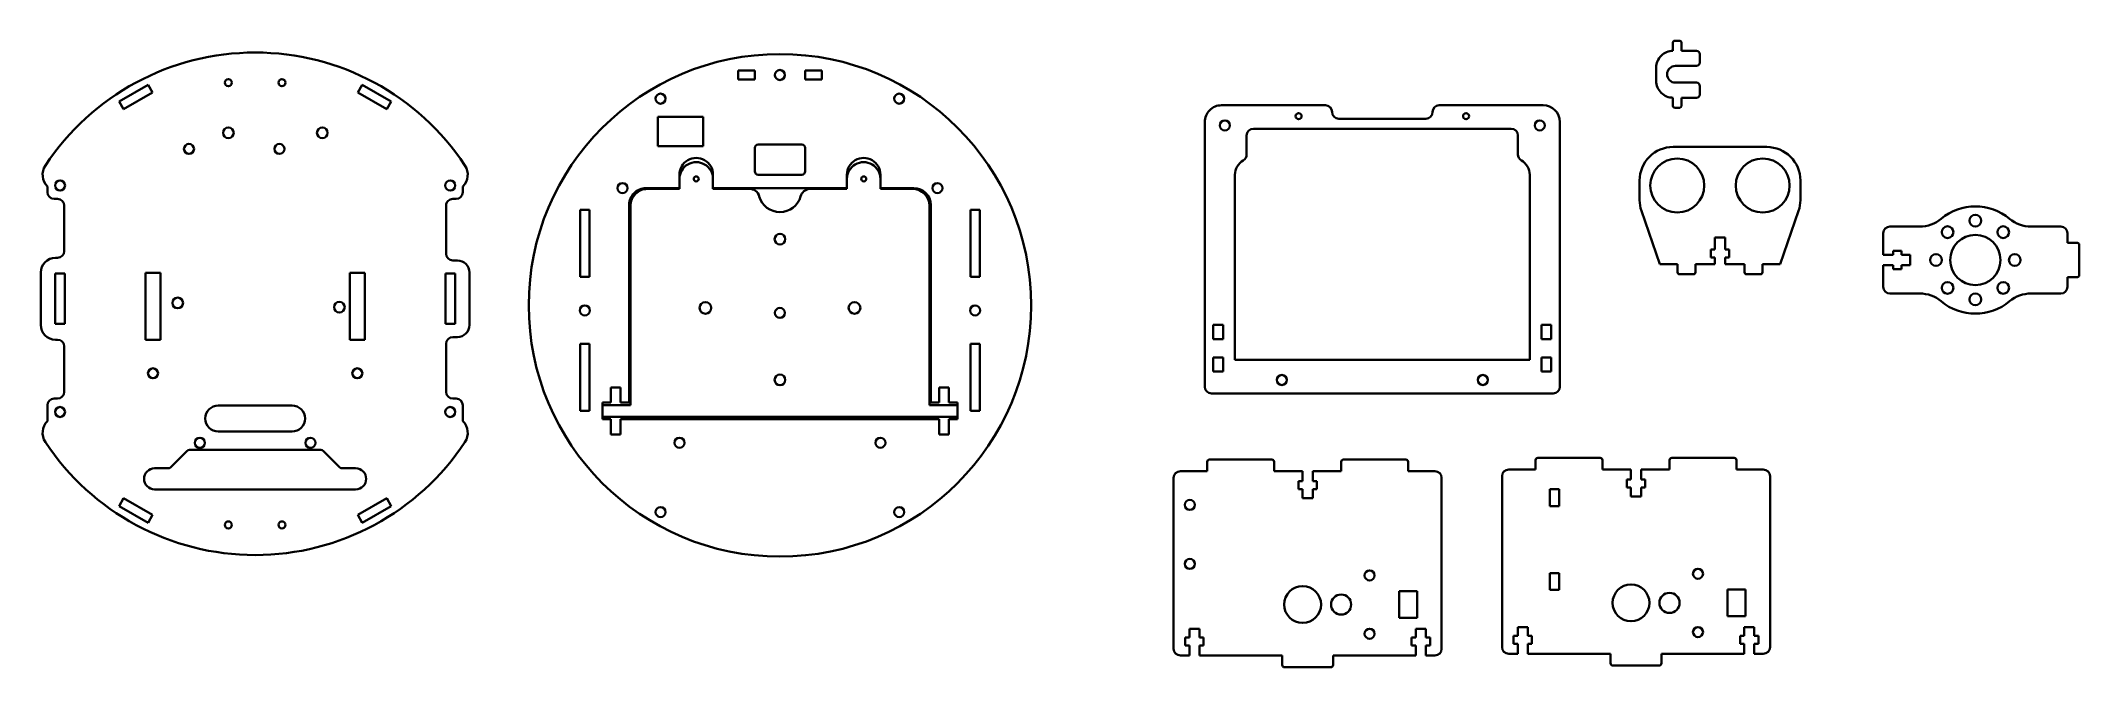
# Model space of a CAD drawing. Extents: x 12 to 620, y 395 to 582.
import ezdxf

# ---------------------------------------------------------------- set-up
doc = ezdxf.new("R2010")
doc.units = 0

msp = doc.modelspace()

# ---------------------------------------------------------------- linework, layer by layer
at = {"color": 7, "lineweight": 35, "ltscale": 0.0625}
for p, q in [((498.92, 581.29), (498.92, 578.79)), ((501.42, 578.79), (501.42, 581.29)), ((506.92, 575.29), (506.92, 577.79)), ((506.92, 565.79), (506.92, 568.29)), ((498.92, 564.79), (498.92, 562.29)), ((501.42, 562.29), (501.42, 564.79))]:
    msp.add_line(p, q, dxfattribs=at)
at = {"color": 7, "lineweight": 35, "ltscale": 0.0375}
for p, q in [((500.92, 581.79), (499.42, 581.79)), ((499.42, 561.79), (500.92, 561.79))]:
    msp.add_line(p, q, dxfattribs=at)
at = {"color": 7, "lineweight": 35, "ltscale": 0.1125}
for p, q in [((505.92, 578.79), (501.42, 578.79)), ((501.42, 564.79), (505.92, 564.79)), ((47.42, 512.54), (42.92, 512.54)), ((108.42, 512.54), (103.92, 512.54)), ((42.92, 492.54), (47.42, 492.54)), ((103.92, 492.54), (108.42, 492.54)), ((181.88, 478.32), (181.88, 473.82)), ((184.78, 473.82), (184.78, 478.32)), ((279.88, 478.32), (279.88, 473.82)), ((282.78, 473.82), (282.78, 478.32)), ((181.88, 468.82), (181.88, 464.32)), ((184.78, 464.32), (184.78, 468.82)), ((279.88, 468.82), (279.88, 464.32)), ((282.78, 464.32), (282.78, 468.82))]:
    msp.add_line(p, q, dxfattribs=at)
at = {"color": 7, "lineweight": 35, "ltscale": 0.06875}
for p, q in [((219.83, 572.94), (219.83, 570.19)), ((224.83, 570.19), (224.83, 572.94)), ((239.83, 572.94), (239.83, 570.19)), ((244.83, 570.19), (244.83, 572.94))]:
    msp.add_line(p, q, dxfattribs=at)
at = {"color": 7, "lineweight": 35, "ltscale": 0.125}
for p, q in [((224.83, 572.94), (219.83, 572.94)), ((244.83, 572.94), (239.83, 572.94)), ((219.83, 570.19), (224.83, 570.19)), ((239.83, 570.19), (244.83, 570.19)), ((285.33, 468.82), (285.33, 473.82)), ((462.19, 447.92), (462.19, 442.92)), ((464.99, 442.92), (464.99, 447.92)), ((462.19, 422.92), (462.19, 417.92)), ((464.99, 417.92), (464.99, 422.92))]:
    msp.add_line(p, q, dxfattribs=at)
at = {"color": 7, "lineweight": 35, "ltscale": 0.1}
for p, q in [((493.92, 573.79), (493.92, 569.79)), ((212.33, 537.82), (212.33, 541.82)), ((262.33, 537.82), (262.33, 541.82))]:
    msp.add_line(p, q, dxfattribs=at)
at = {"color": 7, "lineweight": 35, "ltscale": 0.15625}
for p, q in [((499.67, 574.29), (505.92, 574.29)), ((505.92, 569.29), (499.67, 569.29))]:
    msp.add_line(p, q, dxfattribs=at)
at = {"color": 7, "lineweight": 35, "ltscale": 0.25}
for p, q in [((43.7, 568.67), (35.04, 563.67)), ((36.39, 561.33), (45.05, 566.33)), ((106.29, 566.33), (114.95, 561.33)), ((116.3, 563.67), (107.64, 568.67)), ((202.33, 537.82), (192.33, 537.82)), ((272.33, 537.82), (262.33, 537.82)), ((45.05, 440.26), (36.39, 445.26)), ((114.95, 445.26), (106.29, 440.26)), ((35.04, 442.92), (43.7, 437.92)), ((107.64, 437.92), (116.3, 442.92))]:
    msp.add_line(p, q, dxfattribs=at)
at = {"color": 7, "lineweight": 35, "ltscale": 0.0675}
for p, q in [((45.05, 566.33), (43.7, 568.67)), ((107.64, 568.67), (106.29, 566.33)), ((35.04, 563.67), (36.39, 561.33)), ((114.95, 561.33), (116.3, 563.67)), ((36.39, 445.26), (35.04, 442.92)), ((116.3, 442.92), (114.95, 445.26)), ((43.7, 437.92), (45.05, 440.26)), ((106.29, 440.26), (107.64, 437.92)), ((351.86, 398.31), (354.56, 398.31)), ((425.16, 398.31), (427.86, 398.31)), ((449.88, 398.81), (452.58, 398.81)), ((523.18, 398.81), (525.88, 398.81))]:
    msp.add_line(p, q, dxfattribs=at)
at = {"color": 7, "lineweight": 35}
for p, q in [((395.15, 562.54), (364.15, 562.54)), ((460.15, 562.54), (429.15, 562.54)), ((359.15, 557.54), (359.15, 478.54)), ((450.65, 555.54), (373.65, 555.54)), ((425.15, 558.54), (399.15, 558.54)), ((465.15, 478.54), (465.15, 557.54)), ((526.95, 550.09), (498.95, 550.09)), ((368.15, 541.77), (368.15, 486.54)), ((456.15, 486.54), (456.15, 541.77)), ((252.33, 537.82), (212.33, 537.82)), ((187.33, 532.82), (187.33, 473.82)), ((187.73, 532.57), (187.73, 473.07)), ((276.93, 473.07), (276.93, 532.57)), ((277.33, 473.82), (277.33, 532.82)), ((42.92, 512.54), (42.92, 492.54)), ((47.42, 492.54), (47.42, 512.54)), ((103.92, 512.54), (103.92, 492.54)), ((108.42, 492.54), (108.42, 512.54)), ((172.68, 471.32), (172.68, 491.32)), ((175.48, 491.32), (175.48, 471.32)), ((289.18, 471.32), (289.18, 491.32)), ((291.98, 491.32), (291.98, 471.32)), ((368.15, 486.54), (456.15, 486.54)), ((361.15, 476.54), (463.15, 476.54)), ((86.67, 472.94), (64.67, 472.94)), ((179.33, 469.57), (285.33, 469.57)), ((184.78, 468.82), (279.88, 468.82)), ((64.67, 465.14), (86.67, 465.14)), ((95.26, 459.69), (56.08, 459.69)), ((349.86, 400.31), (349.86, 451.31)), ((429.86, 400.31), (429.86, 451.31)), ((447.88, 400.81), (447.88, 451.81)), ((527.88, 400.81), (527.88, 451.81)), ((45.67, 447.89), (105.67, 447.89)), ((357.56, 398.31), (382.26, 398.31)), ((397.46, 398.31), (422.16, 398.31)), ((455.58, 398.81), (480.28, 398.81)), ((495.48, 398.81), (520.18, 398.81))]:
    msp.add_line(p, q, dxfattribs=at)
at = {"color": 7, "lineweight": 35, "ltscale": 0.3375}
for p, q in [((209.36, 559.05), (195.86, 559.05)), ((195.86, 550.35), (209.36, 550.35))]:
    msp.add_line(p, q, dxfattribs=at)
at = {"color": 7, "lineweight": 35, "ltscale": 0.2175}
for p, q in [((195.86, 559.05), (195.86, 550.35)), ((209.36, 550.35), (209.36, 559.05))]:
    msp.add_line(p, q, dxfattribs=at)
at = {"color": 7, "lineweight": 35, "ltscale": 0.175}
for p, q in [((224.83, 549.82), (224.83, 542.82)), ((239.83, 542.82), (239.83, 549.82))]:
    msp.add_line(p, q, dxfattribs=at)
at = {"color": 7, "lineweight": 35, "ltscale": 0.325}
for p, q in [((238.83, 550.82), (225.83, 550.82)), ((225.83, 541.82), (238.83, 541.82))]:
    msp.add_line(p, q, dxfattribs=at)
at = {"color": 7, "lineweight": 35, "ltscale": 0.142688}
for p, q in [((371.65, 553.54), (371.65, 547.83)), ((452.65, 547.83), (452.65, 553.54))]:
    msp.add_line(p, q, dxfattribs=at)
at = {"color": 7, "lineweight": 35, "ltscale": 0.031235}
for p, q in [((202.33, 541.82), (202.33, 540.57)), ((252.33, 541.82), (252.33, 540.57))]:
    msp.add_line(p, q, dxfattribs=at)
at = {"color": 7, "lineweight": 35, "ltscale": 0.0425}
for p, q in [((13.67, 538.29), (13.67, 536.59)), ((137.67, 536.59), (137.67, 538.29))]:
    msp.add_line(p, q, dxfattribs=at)
at = {"color": 7, "lineweight": 35, "ltscale": 0.24}
for p, q in [((202.33, 537.57), (192.73, 537.57)), ((271.93, 537.57), (262.33, 537.57))]:
    msp.add_line(p, q, dxfattribs=at)
at = {"color": 7, "lineweight": 35, "ltscale": 0.075}
for p, q in [((202.33, 540.57), (202.33, 537.57)), ((212.33, 537.57), (212.33, 540.57)), ((252.33, 537.57), (252.33, 540.57)), ((262.33, 540.57), (262.33, 537.57)), ((514.45, 523.09), (511.45, 523.09)), ((561.69, 517.85), (564.69, 517.85)), ((569.69, 514.85), (569.69, 517.85)), ((616.69, 521.45), (619.69, 521.45)), ((561.69, 514.85), (564.69, 514.85)), ((619.69, 511.25), (616.69, 511.25)), ((388.36, 453.31), (388.36, 450.31)), ((391.36, 450.31), (391.36, 453.31)), ((486.38, 453.81), (486.38, 450.81)), ((489.38, 450.81), (489.38, 453.81)), ((388.36, 445.31), (391.36, 445.31)), ((486.38, 445.81), (489.38, 445.81)), ((354.56, 406.31), (357.56, 406.31)), ((422.16, 406.31), (425.16, 406.31)), ((452.58, 406.81), (455.58, 406.81)), ((452.58, 398.81), (452.58, 401.81)), ((455.58, 398.81), (455.58, 401.81)), ((520.18, 406.81), (523.18, 406.81)), ((520.18, 398.81), (520.18, 401.81)), ((523.18, 398.81), (523.18, 401.81)), ((354.56, 398.31), (354.56, 401.31)), ((357.56, 398.31), (357.56, 401.31)), ((422.16, 398.31), (422.16, 401.31)), ((425.16, 398.31), (425.16, 401.31))]:
    msp.add_line(p, q, dxfattribs=at)
at = {"color": 7, "lineweight": 35, "ltscale": 0.269279}
msp.add_line((223.1, 537.57), (212.33, 537.57), dxfattribs=at)
at = {"color": 7, "lineweight": 35, "ltscale": 0.000269541}
msp.add_line((223.09, 537.56), (223.1, 537.57), dxfattribs=at)
at = {"color": 7, "lineweight": 35, "ltscale": 0.269254}
msp.add_line((252.33, 537.57), (241.56, 537.57), dxfattribs=at)
at = {"color": 7, "lineweight": 35, "ltscale": 0.000248209}
msp.add_line((241.56, 537.57), (241.56, 537.56), dxfattribs=at)
at = {"color": 7, "lineweight": 35, "ltscale": 0.145833}
for p, q in [((488.95, 540.09), (488.95, 534.26)), ((536.95, 534.26), (536.95, 540.09))]:
    msp.add_line(p, q, dxfattribs=at)
at = {"color": 7, "lineweight": 35, "ltscale": 0.025}
for p, q in [((15.67, 534.59), (16.67, 534.59)), ((134.67, 534.59), (135.67, 534.59)), ((16.67, 474.99), (15.67, 474.99)), ((135.67, 474.99), (134.67, 474.99))]:
    msp.add_line(p, q, dxfattribs=at)
at = {"color": 7, "lineweight": 35, "ltscale": 0.339445}
msp.add_line((18.67, 532.59), (18.67, 519.01), dxfattribs=at)
at = {"color": 7, "lineweight": 35, "ltscale": 0.35894}
for p, q in [((132.67, 518.24), (132.67, 532.59)), ((132.67, 476.99), (132.67, 491.35))]:
    msp.add_line(p, q, dxfattribs=at)
at = {"color": 7, "lineweight": 35, "ltscale": 0.499999}
for p, q in [((172.68, 531.32), (172.68, 511.32)), ((175.48, 511.32), (175.48, 531.32)), ((289.18, 531.32), (289.18, 511.32)), ((291.98, 511.32), (291.98, 531.32))]:
    msp.add_line(p, q, dxfattribs=at)
at = {"color": 7, "lineweight": 35, "ltscale": 0.07}
for p, q in [((175.48, 531.32), (172.68, 531.32)), ((291.98, 531.32), (289.18, 531.32)), ((172.68, 511.32), (175.48, 511.32)), ((289.18, 511.32), (291.98, 511.32)), ((175.48, 491.32), (172.68, 491.32)), ((291.98, 491.32), (289.18, 491.32)), ((172.68, 471.32), (175.48, 471.32)), ((289.18, 471.32), (291.98, 471.32)), ((457.88, 456.61), (457.88, 453.81)), ((477.88, 453.81), (477.88, 456.61)), ((497.88, 456.61), (497.88, 453.81)), ((517.88, 453.81), (517.88, 456.61)), ((359.86, 456.11), (359.86, 453.31)), ((379.86, 453.31), (379.86, 456.11)), ((399.86, 456.11), (399.86, 453.31)), ((419.86, 453.31), (419.86, 456.11)), ((464.99, 447.92), (462.19, 447.92)), ((462.19, 442.92), (464.99, 442.92)), ((464.99, 422.92), (462.19, 422.92)), ((462.19, 417.92), (464.99, 417.92)), ((382.26, 398.31), (382.26, 395.51)), ((397.46, 398.31), (397.46, 395.51)), ((480.28, 398.81), (480.28, 396.01)), ((495.48, 398.81), (495.48, 396.01))]:
    msp.add_line(p, q, dxfattribs=at)
at = {"color": 7, "lineweight": 35, "ltscale": 0.420833}
for p, q in [((494.95, 515.09), (489.5, 531.02)), ((536.41, 531.02), (530.95, 515.09))]:
    msp.add_line(p, q, dxfattribs=at)
at = {"color": 7, "lineweight": 35, "ltscale": 0.1625}
for p, q in [((561.69, 524.35), (561.69, 517.85)), ((561.69, 514.85), (561.69, 508.35))]:
    msp.add_line(p, q, dxfattribs=at)
at = {"color": 7, "lineweight": 35, "ltscale": 0.222169}
for p, q in [((572.58, 526.35), (563.69, 526.35)), ((614.69, 526.35), (605.8, 526.35)), ((563.69, 506.35), (572.58, 506.35)), ((605.8, 506.35), (614.69, 506.35))]:
    msp.add_line(p, q, dxfattribs=at)
at = {"color": 7, "lineweight": 35, "ltscale": 0.072501}
for p, q in [((616.69, 521.45), (616.69, 524.35)), ((364.6, 497.04), (361.7, 497.04)), ((462.6, 497.04), (459.7, 497.04)), ((361.7, 492.74), (364.6, 492.74)), ((364.6, 487.24), (361.7, 487.24)), ((459.7, 492.74), (462.6, 492.74)), ((462.6, 487.24), (459.7, 487.24)), ((361.7, 483.04), (364.6, 483.04)), ((459.7, 483.04), (462.6, 483.04)), ((282.78, 478.32), (279.88, 478.32)), ((279.88, 464.32), (282.78, 464.32))]:
    msp.add_line(p, q, dxfattribs=at)
at = {"color": 7, "lineweight": 35, "ltscale": 0.060001}
for p, q in [((510.25, 519.49), (510.25, 517.09)), ((515.65, 519.49), (515.65, 517.09)), ((564.69, 519.05), (567.09, 519.05)), ((500.3, 512.69), (500.3, 515.09)), ((505.6, 515.09), (505.6, 512.69)), ((520.3, 512.69), (520.3, 515.09)), ((525.6, 515.09), (525.6, 512.69)), ((564.69, 513.65), (567.09, 513.65)), ((485.13, 448.41), (485.13, 450.81)), ((490.63, 450.81), (490.63, 448.41)), ((353.31, 401.31), (353.31, 403.71)), ((358.81, 401.31), (358.81, 403.71)), ((420.91, 401.31), (420.91, 403.71)), ((426.41, 401.31), (426.41, 403.71))]:
    msp.add_line(p, q, dxfattribs=at)
at = {"color": 7, "lineweight": 35, "ltscale": 0.03}
for p, q in [((511.45, 519.49), (510.25, 519.49)), ((515.65, 519.49), (514.45, 519.49)), ((564.69, 517.85), (564.69, 519.05)), ((567.09, 517.85), (567.09, 519.05)), ((511.45, 517.09), (510.25, 517.09)), ((515.65, 517.09), (514.45, 517.09)), ((564.69, 513.65), (564.69, 514.85)), ((567.09, 513.65), (567.09, 514.85))]:
    msp.add_line(p, q, dxfattribs=at)
at = {"color": 7, "lineweight": 35, "ltscale": 0.089999}
for p, q in [((511.45, 523.09), (511.45, 519.49)), ((514.45, 523.09), (514.45, 519.49))]:
    msp.add_line(p, q, dxfattribs=at)
at = {"color": 7, "lineweight": 35, "ltscale": 0.064999}
for p, q in [((567.09, 517.85), (569.69, 517.85)), ((567.09, 514.85), (569.69, 514.85)), ((486.38, 448.41), (486.38, 445.81)), ((489.38, 445.81), (489.38, 448.41)), ((354.56, 403.71), (354.56, 406.31)), ((357.56, 403.71), (357.56, 406.31)), ((422.16, 403.71), (422.16, 406.31)), ((425.16, 403.71), (425.16, 406.31))]:
    msp.add_line(p, q, dxfattribs=at)
at = {"color": 7, "lineweight": 35, "ltscale": 0.23}
msp.add_line((620.19, 520.95), (620.19, 511.75), dxfattribs=at)
at = {"color": 7, "lineweight": 35, "ltscale": 0.39}
for p, q in [((11.67, 512.59), (11.67, 496.99)), ((139.67, 496.99), (139.67, 512.59))]:
    msp.add_line(p, q, dxfattribs=at)
at = {"color": 7, "lineweight": 35, "ltscale": 0.375001}
for p, q in [((15.97, 512.29), (15.97, 497.29)), ((18.87, 497.29), (18.87, 512.29)), ((132.47, 512.29), (132.47, 497.29)), ((135.37, 497.29), (135.37, 512.29))]:
    msp.add_line(p, q, dxfattribs=at)
at = {"color": 7, "lineweight": 35, "ltscale": 0.0725}
for p, q in [((18.87, 512.29), (15.97, 512.29)), ((135.37, 512.29), (132.47, 512.29)), ((616.69, 508.35), (616.69, 511.25)), ((15.97, 497.29), (18.87, 497.29)), ((132.47, 497.29), (135.37, 497.29)), ((184.78, 478.32), (181.88, 478.32)), ((181.88, 464.32), (184.78, 464.32))]:
    msp.add_line(p, q, dxfattribs=at)
at = {"color": 7, "lineweight": 35, "ltscale": 0.014445}
msp.add_line((16.67, 517.02), (16.09, 517.02), dxfattribs=at)
at = {"color": 7, "lineweight": 35, "ltscale": 0.03394}
for p, q in [((136.03, 516.24), (134.67, 516.24)), ((134.67, 493.35), (136.03, 493.35))]:
    msp.add_line(p, q, dxfattribs=at)
at = {"color": 7, "lineweight": 35, "ltscale": 0.13375}
msp.add_line((494.95, 515.09), (500.3, 515.09), dxfattribs=at)
at = {"color": 7, "lineweight": 35, "ltscale": 0.102499}
for p, q in [((505, 512.09), (500.9, 512.09)), ((525, 512.09), (520.9, 512.09))]:
    msp.add_line(p, q, dxfattribs=at)
at = {"color": 7, "lineweight": 35, "ltscale": 0.14625}
msp.add_line((505.6, 515.09), (511.45, 515.09), dxfattribs=at)
at = {"color": 7, "lineweight": 35, "ltscale": 0.05}
for p, q in [((511.45, 517.09), (511.45, 515.09)), ((514.45, 517.09), (514.45, 515.09))]:
    msp.add_line(p, q, dxfattribs=at)
at = {"color": 7, "lineweight": 35, "ltscale": 0.146249}
msp.add_line((514.45, 515.09), (520.3, 515.09), dxfattribs=at)
at = {"color": 7, "lineweight": 35, "ltscale": 0.133749}
msp.add_line((525.6, 515.09), (530.95, 515.09), dxfattribs=at)
at = {"color": 7, "lineweight": 35, "ltscale": 0.1075}
for p, q in [((361.7, 497.04), (361.7, 492.74)), ((364.6, 492.74), (364.6, 497.04)), ((459.7, 497.04), (459.7, 492.74)), ((462.6, 492.74), (462.6, 497.04))]:
    msp.add_line(p, q, dxfattribs=at)
at = {"color": 7, "lineweight": 35, "ltscale": 0.014441}
msp.add_line((16.09, 492.57), (16.67, 492.57), dxfattribs=at)
at = {"color": 7, "lineweight": 35, "ltscale": 0.339441}
msp.add_line((18.67, 490.57), (18.67, 476.99), dxfattribs=at)
at = {"color": 7, "lineweight": 35, "ltscale": 0.105}
for p, q in [((361.7, 487.24), (361.7, 483.04)), ((364.6, 483.04), (364.6, 487.24)), ((459.7, 487.24), (459.7, 483.04)), ((462.6, 483.04), (462.6, 487.24))]:
    msp.add_line(p, q, dxfattribs=at)
at = {"color": 7, "lineweight": 35, "ltscale": 0.1175}
for p, q in [((13.67, 472.99), (13.67, 468.29)), ((137.67, 468.29), (137.67, 472.99))]:
    msp.add_line(p, q, dxfattribs=at)
at = {"color": 7, "lineweight": 35, "ltscale": 0.01875}
for p, q in [((179.33, 473.82), (179.33, 473.07)), ((179.33, 469.57), (179.33, 468.82))]:
    msp.add_line(p, q, dxfattribs=at)
at = {"color": 7, "lineweight": 35, "ltscale": 0.06375}
for p, q in [((181.88, 473.82), (179.33, 473.82)), ((179.33, 468.82), (181.88, 468.82)), ((187.33, 473.82), (184.78, 473.82)), ((279.88, 473.82), (277.33, 473.82)), ((285.33, 473.82), (282.78, 473.82)), ((282.78, 468.82), (285.33, 468.82))]:
    msp.add_line(p, q, dxfattribs=at)
at = {"color": 7, "lineweight": 35, "ltscale": 0.0875}
for p, q in [((179.33, 473.07), (179.33, 469.57)), ((285.33, 469.57), (285.33, 473.07))]:
    msp.add_line(p, q, dxfattribs=at)
at = {"color": 7, "lineweight": 35, "ltscale": 0.21}
for p, q in [((187.73, 473.07), (179.33, 473.07)), ((285.33, 473.07), (276.93, 473.07))]:
    msp.add_line(p, q, dxfattribs=at)
at = {"color": 7, "lineweight": 35, "ltscale": 0.173744}
for p, q in [((55.38, 459.4), (50.46, 454.49)), ((100.88, 454.49), (95.96, 459.4))]:
    msp.add_line(p, q, dxfattribs=at)
at = {"color": 7, "lineweight": 35, "ltscale": 0.465}
for p, q in [((379.16, 456.81), (360.56, 456.81)), ((477.18, 457.31), (458.58, 457.31))]:
    msp.add_line(p, q, dxfattribs=at)
at = {"color": 7, "lineweight": 35, "ltscale": 0.464999}
for p, q in [((419.16, 456.81), (400.56, 456.81)), ((517.18, 457.31), (498.58, 457.31))]:
    msp.add_line(p, q, dxfattribs=at)
at = {"color": 7, "lineweight": 35, "ltscale": 0.102145}
for p, q in [((49.76, 454.19), (45.67, 454.19)), ((105.67, 454.19), (101.58, 454.19))]:
    msp.add_line(p, q, dxfattribs=at)
at = {"color": 7, "lineweight": 35, "ltscale": 0.2}
for p, q in [((359.86, 453.31), (351.86, 453.31)), ((427.86, 453.31), (419.86, 453.31)), ((457.88, 453.81), (449.88, 453.81)), ((525.88, 453.81), (517.88, 453.81))]:
    msp.add_line(p, q, dxfattribs=at)
at = {"color": 7, "lineweight": 35, "ltscale": 0.2125}
for p, q in [((388.36, 453.31), (379.86, 453.31)), ((399.86, 453.31), (391.36, 453.31)), ((486.38, 453.81), (477.88, 453.81)), ((497.88, 453.81), (489.38, 453.81))]:
    msp.add_line(p, q, dxfattribs=at)
at = {"color": 7, "lineweight": 35, "ltscale": 0.059999}
for p, q in [((387.11, 450.31), (387.11, 447.91)), ((392.61, 447.91), (392.61, 450.31))]:
    msp.add_line(p, q, dxfattribs=at)
at = {"color": 7, "lineweight": 35, "ltscale": 0.03125}
for p, q in [((388.36, 450.31), (387.11, 450.31)), ((392.61, 450.31), (391.36, 450.31)), ((485.13, 450.81), (486.38, 450.81)), ((490.63, 450.81), (489.38, 450.81)), ((387.11, 447.91), (388.36, 447.91)), ((391.36, 447.91), (392.61, 447.91)), ((485.13, 448.41), (486.38, 448.41)), ((490.63, 448.41), (489.38, 448.41)), ((353.31, 403.71), (354.56, 403.71)), ((357.56, 403.71), (358.81, 403.71)), ((420.91, 403.71), (422.16, 403.71)), ((425.16, 403.71), (426.41, 403.71)), ((451.33, 404.21), (452.58, 404.21)), ((451.33, 401.81), (452.58, 401.81)), ((455.58, 404.21), (456.83, 404.21)), ((455.58, 401.81), (456.83, 401.81)), ((518.93, 404.21), (520.18, 404.21)), ((518.93, 401.81), (520.18, 401.81)), ((523.18, 404.21), (524.43, 404.21)), ((523.18, 401.81), (524.43, 401.81)), ((353.31, 401.31), (354.56, 401.31)), ((357.56, 401.31), (358.81, 401.31)), ((420.91, 401.31), (422.16, 401.31)), ((425.16, 401.31), (426.41, 401.31))]:
    msp.add_line(p, q, dxfattribs=at)
at = {"color": 7, "lineweight": 35, "ltscale": 0.065001}
for p, q in [((388.36, 447.91), (388.36, 445.31)), ((391.36, 445.31), (391.36, 447.91))]:
    msp.add_line(p, q, dxfattribs=at)
at = {"color": 7, "lineweight": 35, "ltscale": 0.132922}
for p, q in [((422.52, 417.48), (417.21, 417.48)), ((515.22, 417.98), (520.53, 417.98)), ((417.21, 409.53), (422.52, 409.53)), ((520.53, 410.03), (515.22, 410.03))]:
    msp.add_line(p, q, dxfattribs=at)
at = {"color": 7, "lineweight": 35, "ltscale": 0.19882}
for p, q in [((417.21, 417.48), (417.21, 409.53)), ((422.52, 409.53), (422.52, 417.48)), ((515.22, 410.03), (515.22, 417.98)), ((520.53, 417.98), (520.53, 410.03))]:
    msp.add_line(p, q, dxfattribs=at)
at = {"color": 7, "lineweight": 35, "ltscale": 0.06}
for p, q in [((451.33, 401.81), (451.33, 404.21)), ((456.83, 401.81), (456.83, 404.21)), ((518.93, 401.81), (518.93, 404.21)), ((524.43, 401.81), (524.43, 404.21))]:
    msp.add_line(p, q, dxfattribs=at)
at = {"color": 7, "lineweight": 35, "ltscale": 0.065}
for p, q in [((452.58, 404.21), (452.58, 406.81)), ((455.58, 404.21), (455.58, 406.81)), ((520.18, 404.21), (520.18, 406.81)), ((523.18, 404.21), (523.18, 406.81))]:
    msp.add_line(p, q, dxfattribs=at)
at = {"color": 7, "lineweight": 35, "ltscale": 0.345}
for p, q in [((396.76, 394.81), (382.96, 394.81)), ((494.78, 395.31), (480.98, 395.31))]:
    msp.add_line(p, q, dxfattribs=at)
at = {"color": 7, "lineweight": 35}
for centre, radius in [((232.33, 502.82), 75), ((232.33, 571.57), 1.5), ((67.67, 569.29), 1.05), ((83.67, 569.29), 1.05), ((196.7, 564.52), 1.5), ((267.95, 564.52), 1.5), ((387.15, 559.29), 0.9), ((437.15, 559.29), 0.9), ((67.68, 554.33), 1.59), ((95.72, 554.33), 1.59), ((365.15, 556.54), 1.5), ((459.15, 556.54), 1.5), ((55.92, 549.5), 1.5), ((82.92, 549.5), 1.5), ((500.2, 538.59), 8.05), ((525.7, 538.59), 8.05), ((17.42, 538.59), 1.5), ((133.92, 538.59), 1.5), ((185.33, 537.82), 1.5), ((207.33, 540.57), 0.75), ((257.33, 540.57), 0.75), ((279.33, 537.82), 1.5), ((589.19, 528.1), 1.75), ((232.33, 522.57), 1.6), ((580.88, 524.66), 1.75), ((589.19, 516.35), 7.5), ((597.5, 524.66), 1.75), ((577.44, 516.35), 1.75), ((600.94, 516.35), 1.75), ((52.54, 503.53), 1.59), ((580.88, 508.04), 1.75), ((589.19, 504.6), 1.75), ((597.5, 508.04), 1.75), ((100.8, 502.26), 1.59), ((174.08, 501.32), 1.5), ((210.08, 502.07), 1.75), ((232.33, 500.57), 1.5), ((254.58, 502.07), 1.75), ((290.58, 501.32), 1.5), ((45.17, 482.54), 1.5), ((106.17, 482.54), 1.5), ((232.33, 480.57), 1.6), ((382.15, 480.54), 1.5), ((442.15, 480.54), 1.5), ((17.42, 470.99), 1.5), ((133.92, 470.99), 1.5), ((59.17, 461.79), 1.5), ((92.17, 461.79), 1.5), ((202.33, 461.82), 1.5), ((262.33, 461.82), 1.5), ((354.68, 443.25), 1.5), ((67.67, 437.29), 1.05), ((83.67, 437.29), 1.05), ((196.7, 441.11), 1.5), ((267.95, 441.11), 1.5), ((354.68, 425.63), 1.5), ((408.36, 422.21), 1.5), ((506.38, 422.71), 1.5), ((388.36, 413.51), 5.5), ((399.86, 413.51), 3), ((486.38, 414.01), 5.5), ((497.88, 414.01), 3), ((408.36, 404.81), 1.5), ((506.38, 405.31), 1.5)]:
    msp.add_circle(centre, radius, dxfattribs=at)
for centre, radius, start, end in [((75.67, 503.29), 75, 33.38623, 146.61377), ((498.92, 573.79), 5, 90, 180.00001), ((499.42, 581.29), 0.5, 90, 180.00001), ((500.92, 581.29), 0.5, 0, 90), ((505.92, 577.79), 1, 0, 90), ((499.67, 571.79), 2.5, 90, 270), ((505.92, 575.29), 1, 270, 360), ((498.92, 569.79), 5, 179.99999, 270), ((505.92, 568.29), 1, 0, 90), ((364.15, 557.54), 5, 90, 180.00001), ((395.15, 560.54), 2, 360, 90), ((399.15, 560.54), 2, 180.00001, 270), ((425.15, 560.54), 2, 270, 360), ((429.15, 560.54), 2, 90, 179.99999), ((460.15, 557.54), 5, 0, 90), ((499.42, 562.29), 0.5, 179.99999, 270), ((500.92, 562.29), 0.5, 270, 360), ((505.92, 565.79), 1, 270, 360), ((373.65, 553.54), 2, 90, 179.99999), ((450.65, 553.54), 2, 360, 90), ((225.83, 549.82), 1, 90, 180.00001), ((238.83, 549.82), 1, 0, 90), ((369.65, 547.83), 2, 300, 0), ((454.65, 547.83), 2, 180.00001, 240), ((498.95, 540.09), 10, 90, 180.00001), ((526.95, 540.09), 10, 0, 90), ((17.22, 541.81), 5, 146.61377, 224.74246), ((134.12, 541.81), 5, 315.25754, 33.38623), ((207.33, 541.82), 5, 0, 180.00001), ((207.33, 540.57), 5, 0, 180.00001), ((225.83, 542.82), 1, 179.99999, 270), ((238.83, 542.82), 1, 270, 360), ((257.33, 541.82), 5, 0, 180.00001), ((257.33, 540.57), 5, 0, 180.00001), ((373.15, 541.77), 5, 120, 179.99999), ((451.15, 541.77), 5, 360, 60), ((15.67, 536.59), 2, 180.00001, 270), ((135.67, 536.59), 2, 270, 0), ((192.33, 532.82), 5, 90, 180.00001), ((192.73, 532.57), 5, 90, 180.00001), ((223.27, 534.57), 3, 15.25022, 93.48373), ((241.38, 534.57), 3, 95.30463, 164.74979), ((241.5, 531.57), 6, 90.64384, 93.75027), ((241.38, 534.57), 3, 86.51626, 89.08948), ((271.93, 532.57), 5, 0, 90), ((272.33, 532.82), 5, 0, 90), ((16.67, 532.59), 2, 0, 90), ((134.67, 532.59), 2, 90, 180.00001), ((232.33, 537.04), 6.39, 195.25021, 344.74978), ((498.95, 534.26), 10, 180.00001, 198.92465), ((526.95, 534.26), 10, 341.07536, 360), ((589.19, 516.35), 16, 50.28486, 129.71514), ((563.69, 524.35), 2, 90, 179.99999), ((572.58, 536.35), 10, 270, 309.71514), ((605.8, 536.35), 10, 230.28486, 270), ((614.69, 524.35), 2, 360, 90), ((16.67, 519.01), 2, 270, 0), ((134.67, 518.24), 2, 180.00001, 270), ((619.69, 520.95), 0.5, 0, 90), ((16.09, 512.59), 4.42, 90, 179.99999), ((136.03, 512.59), 3.64, 360, 90), ((500.9, 512.69), 0.6, 180.00001, 270), ((505, 512.69), 0.6, 270, 360), ((520.9, 512.69), 0.6, 180.00001, 270), ((525, 512.69), 0.6, 270, 360), ((619.69, 511.75), 0.5, 270, 360), ((563.69, 508.35), 2, 180.00001, 270), ((572.58, 496.35), 10, 50.28486, 90), ((605.8, 496.35), 10, 90, 129.71514), ((614.69, 508.35), 2, 270, 0), ((589.19, 516.35), 16, 230.28486, 309.71514), ((16.09, 496.99), 4.42, 180.00001, 270), ((134.67, 491.35), 2, 90, 179.99999), ((136.03, 496.99), 3.64, 270, 0), ((16.67, 490.57), 2, 0, 90), ((15.67, 472.99), 2, 90, 179.99999), ((16.67, 476.99), 2, 270, 360), ((134.67, 476.99), 2, 180.00001, 270), ((135.67, 472.99), 2, 360, 90), ((361.15, 478.54), 2, 180.00001, 270), ((463.15, 478.54), 2, 270, 0), ((64.67, 469.04), 3.9, 90, 270), ((86.67, 469.04), 3.9, 270, 90), ((17.22, 464.77), 5, 135.25754, 213.38623), ((134.12, 464.77), 5, 326.61377, 44.74246), ((75.67, 503.29), 75, 213.38623, 326.61377), ((56.08, 458.69), 1, 90, 135), ((95.26, 458.69), 1, 45, 90), ((360.56, 456.11), 0.7, 90, 179.99999), ((379.16, 456.11), 0.7, 360, 90), ((400.56, 456.11), 0.7, 90, 179.99999), ((419.16, 456.11), 0.7, 360, 90), ((458.58, 456.61), 0.7, 90, 179.99999), ((477.18, 456.61), 0.7, 360, 90), ((498.58, 456.61), 0.7, 90, 179.99999), ((517.18, 456.61), 0.7, 360, 90), ((45.67, 451.04), 3.15, 90, 270), ((49.76, 455.19), 1, 270, 315), ((101.58, 455.19), 1, 225, 270), ((105.67, 451.04), 3.15, 270, 90), ((351.86, 451.31), 2, 90, 179.99999), ((427.86, 451.31), 2, 360, 90), ((449.88, 451.81), 2, 90, 179.99999), ((525.88, 451.81), 2, 360, 90), ((351.86, 400.31), 2, 180.00001, 270), ((427.86, 400.31), 2, 270, 0), ((449.88, 400.81), 2, 180.00001, 270), ((480.98, 396.01), 0.7, 180.00001, 270), ((494.78, 396.01), 0.7, 270, 0), ((525.88, 400.81), 2, 270, 0), ((382.96, 395.51), 0.7, 180.00001, 270), ((396.76, 395.51), 0.7, 270, 0)]:
    msp.add_arc(centre, radius, start, end, dxfattribs=at)

doc.saveas('drawing.dxf')
